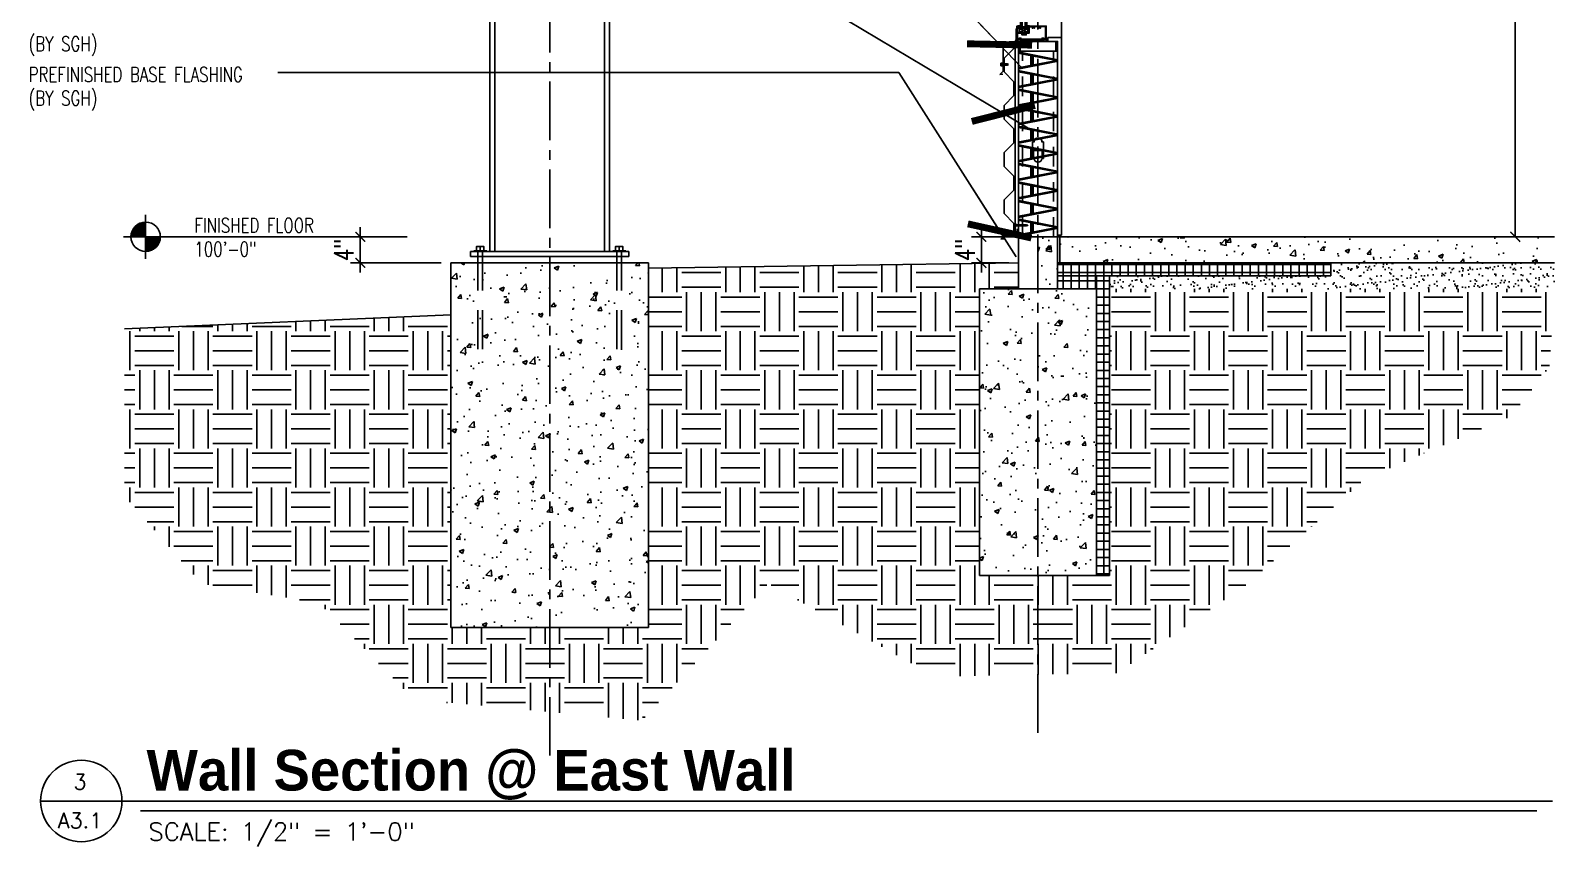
# Model space of a CAD drawing. Header units: inches. Extents: x 0 to 10293, y 0 to 4182.
# Drawn here: x 2340 to 2574.1, y 3230.9 to 3356.3 of the extents above; entities that cross this region are included whole.
import ezdxf
from ezdxf.enums import TextEntityAlignment as Align

# ---------------------------------------------------------------- set-up
doc = ezdxf.new("R2010")
doc.units = ezdxf.units.IN
doc.header["$LTSCALE"] = 48
doc.header["$MEASUREMENT"] = 0
for name, pattern in [('CENTER2', [1.125, 0.75, -0.125, 0.125, -0.125]), ('HIDDEN2', [0.1875, 0.125, -0.0625]), ('HIDDEN3', [0.1125, 0.0625, -0.05])]:
    doc.linetypes.add(name, pattern=pattern)
for name, color, linetype in [('FINE', 3, 'Continuous'), ('HEAVY', 5, 'Continuous'), ('KCADSTHERMAL', 1, 'Continuous'), ('MEDIUM', 4, 'Continuous'), ('NUT', 1, 'Continuous'), ('STL_WASHER', 1, 'Continuous'), ('XFINE', 1, 'Continuous'), ('XFINE-YELLOW', 2, 'Continuous'), ('XXFINE', 9, 'Continuous')]:
    doc.layers.add(name, color=color, linetype=linetype)
doc.styles.add('Arch-Dim', font='romans.shx', dxfattribs={"width": 0.75})
doc.styles.add('BOLD', font='bold.shx', dxfattribs={"height": 18})
doc.styles.add('insultxt', font='insultxt.shx')
doc.styles.add('NOTATION', font='romans.shx', dxfattribs={"width": 0.75})
doc.styles.add('SIMPLEX', font='SIMPLEX.SHX')
doc.dimstyles.new('Aec-Arch-I-96', dxfattribs={"dimscale": 96, "dimtxt": 0.09375, "dimasz": 0.0625, "dimexe": 0.0625, "dimexo": 0.0625, "dimgap": 0.03125, "dimtad": 1, "dimdec": 4, "dimzin": 3, "dimdsep": 46, "dimlunit": 4, "dimtxsty": 'Arch-Dim', "dimblk": 'ARCHTICK', "dimcen": 0.09375, "dimazin": 2, "dimtfac": 0.75, "dimtdec": 4, "dimtix": 1, "dimtmove": 2, "dimatfit": 2, "dimfxl": 0, "dimtolj": 1, "dimtzin": 0, "dimarcsym": 0})
doc.dimstyles.new('AVANT$7', dxfattribs={"dimscale": 96, "dimtxt": 0.09375, "dimasz": 0.078125, "dimexe": 0.0625, "dimexo": 0.046875, "dimgap": 0.03125, "dimtad": 0, "dimdec": 3, "dimrnd": 0.125, "dimzin": 15, "dimdsep": 46, "dimlunit": 4, "dimtxsty": 'NOTATION', "dimblk1": 'AVATICK', "dimblk2": 'AVATICK', "dimsah": 1, "dimcen": 0.0625, "dimdle": 0.09375, "dimclrd": 256, "dimclre": 256, "dimclrt": 11, "dimaunit": 1, "dimadec": 0, "dimazin": 0, "dimtfac": 1.5, "dimtdec": 3, "dimtix": 1, "dimtmove": 1, "dimatfit": 3, "dimldrblk": 'AVATICK', "dimfxl": 0, "dimtvp": 1.25, "dimfrac": 2, "dimtolj": 1, "dimtzin": 15, "dimarcsym": 0})
pattern_1 = [(50, (503.3046, 2342.5263), (7.172602, -0.627521), [0.75, -8.25]), (355, (503.305, 2342.526), (-1.387513, 7.521921), [0.6, -6.6]), (100.4514, (503.9024, 2342.474), (5.785094, 6.894395), [0.637402, -7.01142]), (46.1842, (503.305, 2344.526), (10.67241, -1.65519), [1.125, -12.375]), (96.6356, (504.194, 2344.388), (9.346627, 9.74118), [0.956103, -10.51713]), (351.1842, (503.305, 2344.526), (9.34662, 9.741186), [0.9, -9.9]), (21, (504.3046, 2344.0263), (5.96907, -4.026189), [0.75, -8.25]), (326, (504.305, 2344.026), (2.433153, 7.2515), [0.6, -6.6]), (71.4514, (504.802, 2343.691), (8.402226, 3.225305), [0.637402, -7.01142]), (37.5, (503.3046, 2342.5263), (0.1215986, 3.3289385), [0, -6.52, 0, -6.7, 0, -6.625]), (7.5, (503.3046, 2342.5263), (2.6306954, 3.944117), [0, -3.82, 0, -6.37, 0, -2.525]), (327.5, (501.0746, 2342.5263), (5.3382244, -0.2255487), [0, -2.5, 0, -7.8, 0, -10.35]), (317.5, (500.0746, 2342.5263), (5.831862, 1.00105), [0, -3.25, 0, -5.18, 0, -7.35])]

# ---------------------------------------------------------------- blocks, each defined once
blk = doc.blocks.new('34Washer-Side')
at = {"layer": 'STL_WASHER', "linetype": 'Continuous'}
for p, q in [((-1, 0.1), (1, 0.1)), ((-1, 0), (-1, 0.1)), ((-1, 0.1), (-1, 0.1)), ((1, 0), (-1, 0)), ((1, 0.1), (1, 0))]:
    blk.add_line(p, q, dxfattribs=at)
blk = doc.blocks.new('34Hexnut-Side')
at = {"layer": 'NUT', "linetype": 'Continuous'}
for p, q in [((-0.56, 0.67), (0.56, 0.67)), ((-0.56, 0), (-0.56, 0.67)), ((-0.56, 0.67), (-0.56, 0.67)), ((0.56, 0), (-0.56, 0)), ((0, 0.61), (0, 0.05)), ((0.56, 0.67), (0.56, 0))]:
    blk.add_line(p, q, dxfattribs=at)
for points in [[(-0.56, 0.61), (-0.38, 0.68), (-0.19, 0.68), (0, 0.61)], [(-0.56, 0.05), (-0.38, -0.02), (-0.19, -0.02), (0, 0.05)], [(0, 0.61), (0.19, 0.68), (0.38, 0.68), (0.56, 0.61)], [(0, 0.05), (0.19, -0.02), (0.38, -0.02), (0.56, 0.05)]]:
    blk.add_open_spline(points, degree=3, dxfattribs=at)
blk = doc.blocks.new('_ArchTick')
at = {"color": 0, "linetype": 'ByBlock', "const_width": 0.15}
blk.add_lwpolyline([(-0.5, -0.5), (0.5, 0.5)], dxfattribs=at)
blk = doc.blocks.new('*D113')
at = {"color": 0, "lineweight": -2}
for p, q in [((2489.43, 3324.58), (2484.61, 3324.58)), ((2486.11, 3324.58), (2486.11, 3326.08)), ((2486.11, 3324.58), (2486.11, 3320.58)), ((2490.3, 3320.58), (2484.61, 3320.58)), ((2486.11, 3320.58), (2486.11, 3319.08))]:
    blk.add_line(p, q, dxfattribs=at)
at = {"layer": 'Defpoints', "color": 0}
for p in [(2490.93, 3324.58), (2486.11, 3320.58), (2491.8, 3320.58)]:
    blk.add_point(p, dxfattribs=at)
at = {"color": 0, "lineweight": -2, "xscale": 1.5, "yscale": 1.5, "zscale": 1.5}
for p, rotation in [((2486.11, 3324.58), 270), ((2486.11, 3320.58), 90)]:
    blk.add_blockref('_ArchTick', p, dxfattribs=dict(at, rotation=rotation))
at = {"color": 0, "insert": (2483.58, 3322.58), "char_height": 3, "attachment_point": 5, "rotation": 90, "style": 'Arch-Dim'}
blk.add_mtext('\\A1;4"', dxfattribs=at)
blk = doc.blocks.new('Sill-Flashing-01')
at = {"layer": 'HEAVY'}
for p, q in [((-1.85, -0.13), (0, 0)), ((0, 0), (3.72, 0)), ((3.72, 0), (4.07, 0.35)), ((-1.85, -4.55), (-1.85, -0.13)), ((-2.38, -5.08), (-1.85, -4.55)), ((-1.88, -5.03), (-2.38, -5.08))]:
    blk.add_line(p, q, dxfattribs=at)
at = {"layer": 'XFINE', "linetype": 'HIDDEN2'}
for p, q in [((-2.2, -3.39), (-2.2, -3.69)), ((-2.17, -3.34), (-2.01, -3.34)), ((-2.17, -3.44), (-2.01, -3.44)), ((-2.17, -3.64), (-2.01, -3.64)), ((-2.17, -3.75), (-2.01, -3.75)), ((-2.01, -3.75), (-2.01, -3.34)), ((-1.94, -3.25), (-1.96, -3.25)), ((-1.96, -3.25), (-1.96, -3.84)), ((-1.94, -3.84), (-1.96, -3.84)), ((-1.94, -3.25), (-1.94, -3.84)), ((-1.93, -3.26), (-1.94, -3.26)), ((-1.93, -3.82), (-1.94, -3.82)), ((-1.93, -3.26), (-1.93, -3.82)), ((-1.93, -3.45), (-1.21, -3.45)), ((-1.93, -3.63), (-1.21, -3.63)), ((-1.02, -3.53), (-1.21, -3.45)), ((-1.02, -3.56), (-1.21, -3.63))]:
    blk.add_line(p, q, dxfattribs=at)
for centre, radius, start, end in [((-2.14, -3.39), 0.0604, 122.1802, 237.8198), ((-2, -3.54), 0.199, 149.1274, 210.8726), ((-2.14, -3.69), 0.0604, 122.1802, 237.8198), ((-1.08, -3.54), 0.931, 161.5122, 198.4878), ((-1.03, -3.54), 0.016, 292.5, 67.5)]:
    blk.add_arc(centre, radius, start, end, dxfattribs=at)
blk = doc.blocks.new('studknockout')
at = {"layer": 'FINE'}
blk.add_lwpolyline([(0.66, 0.7), (0.66, 1.82), (-0.68, 1.82), (-0.68, 0.7)], dxfattribs=at)
at = {"layer": 'XFINE'}
for p, q in [((-0.6, 3.12), (-0.84, 3.12)), ((-0.84, 3.12), (-0.84, 0.59)), ((0.83, 3.12), (0.6, 3.12)), ((0.83, 3.12), (0.83, 0.59)), ((-0.6, 0.59), (-0.84, 0.59)), ((0.83, 0.59), (0.6, 0.59))]:
    blk.add_line(p, q, dxfattribs=at)
for centre, start, end in [((0, 3.14), 357.9461, 182.0539), ((0, 0.6), 180.835, 359.165)]:
    blk.add_arc(centre, 0.598, start, end, dxfattribs=at)
blk = doc.blocks.new('6Runner')
at = {"layer": 'HEAVY', "flags": 128}
blk.add_lwpolyline([(0, 1.5), (0, 0), (6, 0), (6, 1.5)], dxfattribs=at)
blk = doc.blocks.new('Curb-Flashing')
at = {"layer": 'HEAVY'}
for p, q in [((0, 3.19), (0, 0)), ((-2.19, 0.19), (-2.72, -0.34)), ((-2.11, 0), (-2.35, -0.24)), ((-0.19, 0.19), (-2.19, 0.19)), ((0, 0), (-2.11, 0)), ((-0.19, 1.23), (-0.19, 0.19)), ((-2.72, -0.34), (-2.22, -0.3))]:
    blk.add_line(p, q, dxfattribs=at)
at = {"layer": 'XFINE'}
for p, q in [((-0.73, 1.93), (-0.73, 1.62)), ((-0.7, 1.98), (-0.54, 1.98)), ((-0.7, 1.87), (-0.54, 1.87)), ((-0.7, 1.67), (-0.54, 1.67)), ((-0.7, 1.57), (-0.54, 1.57))]:
    blk.add_line(p, q, dxfattribs=at)
at = {"layer": 'XFINE', "linetype": 'Continuous'}
for p, q in [((-0.54, 1.57), (-0.54, 1.98)), ((-0.47, 2.07), (-0.49, 2.07)), ((-0.49, 2.07), (-0.49, 1.48)), ((-0.47, 1.48), (-0.49, 1.48)), ((-0.47, 2.07), (-0.47, 1.48)), ((-0.45, 2.05), (-0.47, 2.05)), ((-0.45, 1.5), (-0.47, 1.5)), ((-0.45, 2.05), (-0.45, 1.5))]:
    blk.add_line(p, q, dxfattribs=at)
at = {"layer": 'XFINE', "linetype": 'HIDDEN2'}
for p, q in [((-0.45, 1.86), (1.26, 1.86)), ((-0.45, 1.68), (1.26, 1.68)), ((1.45, 1.79), (1.26, 1.86)), ((1.45, 1.76), (1.26, 1.68))]:
    blk.add_line(p, q, dxfattribs=at)
at = {"layer": 'XFINE'}
for centre, radius, start, end in [((-0.67, 1.93), 0.0604, 122.1802, 237.8198), ((-0.53, 1.77), 0.199, 149.1274, 210.8726), ((-0.67, 1.62), 0.0604, 122.1802, 237.8198), ((0.39, 1.77), 0.931, 161.5122, 198.4878)]:
    blk.add_arc(centre, radius, start, end, dxfattribs=at)
at = {"layer": 'XFINE', "linetype": 'HIDDEN2'}
blk.add_arc((1.44, 1.77), 0.016, 292.5, 67.5, dxfattribs=at)
blk = doc.blocks.new('4-12-FG-BG-Sill')
blk.add_line((0.8, 1.99), (1.8, 1.99))
at = {"layer": 'KCADSTHERMAL'}
for p, q in [((1.24, 1.29), (1.24, 1.35)), ((1.49, 1), (1.24, 1)), ((1.49, 1.29), (1.49, 1.35))]:
    blk.add_line(p, q, dxfattribs=at)
at = {"layer": 'MEDIUM'}
blk.add_lwpolyline([(1.63, 1.05), (1.63, 1.29), (1.53, 1.29, 0.414214), (1.52, 1.28), (1.52, 1.28, -1), (1.49, 1.28), (1.49, 1.29), (1.24, 1.29), (1.24, 1.28, -1), (1.21, 1.28), (1.21, 1.28, 0.414214), (1.19, 1.29), (1.1, 1.29), (1.1, 1.05), (1.19, 1.05, 0.414214), (1.21, 1.06), (1.21, 1.06, -1), (1.24, 1.06), (1.24, 1), (1.03, 1), (1.03, 1.29), (0.35, 1.29), (0.35, 0.43), (0.64, 0.43), (0.64, 0.52), (0.89, 0.52), (0.89, 0.44), (0.72, 0.44), (0.72, 0.36), (0.26, 0.36), (0.26, 2.36), (0.35, 2.36), (0.36, 2.33), (0.41, 2.34), (0.44, 2.26), (0.41, 2.26), (0.41, 2.18), (0.49, 2.1), (0.55, 2.1), (0.57, 2.22), (0.57, 2.26), (0.54, 2.26), (0.54, 2.29), (0.61, 2.29), (0.61, 2.07, -0.414214), (0.57, 2.03), (0.57, 2.05), (0.51, 2.05), (0.51, 2.03), (0.45, 2.03), (0.35, 2.13), (0.35, 1.36), (1.23, 1.36), (1.24, 1.35), (1.25, 1.36), (1.48, 1.36), (1.49, 1.35), (1.5, 1.36), (2.09, 1.36), (2.09, 2.05), (2.03, 2.05), (2.03, 2.03, -0.414214), (1.99, 2.07), (1.99, 2.29), (2.06, 2.29), (2.06, 2.26), (2.03, 2.26), (2.03, 2.22), (2.05, 2.1), (2.11, 2.1), (2.19, 2.18), (2.19, 2.26), (2.16, 2.26), (2.19, 2.34), (2.24, 2.33), (2.25, 2.36), (4.76, 2.36), (4.76, 0.36), (4.31, 0.36), (4.31, 0.44), (4.14, 0.44), (4.14, 0.52), (4.39, 0.52), (4.39, 0.43), (4.67, 0.43), (4.67, 2.29), (3.91, 2.29), (3.91, 2.05), (3.81, 2.05), (3.78, 2.09, 3.725021), (3.69, 2.09), (3.67, 2.05), (3.57, 2.05), (3.57, 2.29), (2.97, 2.29), (2.97, 2.05), (2.87, 2.05), (2.85, 2.09, 3.725021), (2.75, 2.09), (2.73, 2.05), (2.63, 2.05), (2.63, 2.29), (2.26, 2.29), (2.26, 2.15), (2.16, 2.05), (2.16, 1.29), (1.7, 1.29), (1.7, 1), (1.49, 1), (1.49, 1.06, -1), (1.52, 1.06), (1.52, 1.06, 0.414214), (1.53, 1.05)], format="xyb", close=True, dxfattribs=at)
at = {"layer": 'XFINE'}
for p, q in [((0.66, 2.42), (0.8, 2.51)), ((1.94, 2.42), (1.8, 2.51)), ((1.93, 1.99), (0.68, 1.99)), ((1.93, 1.36), (0.68, 1.99)), ((1.93, 1.99), (0.68, 1.36)), ((0.68, 1.99), (0.68, 1.36)), ((0.68, 1.36), (1.93, 1.36)), ((1.05, 2.24), (1.55, 2.24)), ((1.93, 1.36), (1.93, 1.99))]:
    blk.add_line(p, q, dxfattribs=at)
blk.add_lwpolyline([(0.79, 0.24), (0.85, 0.24), (0.93, 0.31), (2.12, 0.31), (2.2, 0.24), (2.26, 0.24), (2.34, 0.31), (2.69, 0.31), (2.76, 0.24), (2.82, 0.24), (2.9, 0.31), (4.09, 0.31), (4.17, 0.24), (4.23, 0.24), (4.3, 0.31), (4.89, 0.31, 0.414214), (4.84, 0.36), (2.53, 0.36), (2.51, 0.35), (2.5, 0.36), (0.25, 0.36, -0.414214), (0.19, 0.42), (0.19, 1.04), (0.26, 1.11), (0.26, 1.17), (0.19, 1.25), (0.19, 1.86), (0.23, 1.86, 1), (0.23, 1.92), (0.14, 1.92), (0.14, 0.31), (0.16, 0.31), (0.23, 0.24), (0.29, 0.24), (0.37, 0.31), (0.72, 0.31)], format="xyb", close=True, dxfattribs=at)
for centre, radius, start, end in [((0.51, 1.83), 0.574, 83.0053, 111.933), ((0.59, 2.52), 0.125, 263.0053, 302.5708), ((2, 2.52), 0.125, 237.4292, 276.9947), ((2.09, 1.83), 0.574, 68.067, 96.9947), ((1.3, 2.23), 0.689, 184.2822, 200.3801), ((0.7, 2.01), 0.0549, 200.817, 339.183), ((0.05, 2.25), 0.756, 339.9742, 354.6686), ((2.55, 2.25), 0.756, 185.3314, 200.0258), ((1.89, 2.01), 0.0549, 200.817, 339.183), ((1.3, 2.23), 0.689, 339.6199, 355.7178)]:
    blk.add_arc(centre, radius, start, end, dxfattribs=at)
at = {"layer": 'XFINE-YELLOW'}
for p, q in [((0.8, 1.99), (0.8, 3.11)), ((1.05, 1.99), (1.05, 3.11)), ((1.55, 1.99), (1.55, 3.11)), ((1.8, 1.99), (1.8, 3.11))]:
    blk.add_line(p, q, dxfattribs=at)
at = {"layer": 'XXFINE'}
for p, q in [((4.09, 0.24), (0.93, 0.24)), ((0.93, 0.24), (0.93, 0)), ((4.09, 0.24), (0.93, 0)), ((0.93, 0.24), (4.09, 0)), ((4.09, 0.24), (4.09, 0)), ((4.76, 0.36), (4.76, 0.31)), ((4.09, 0), (0.93, 0))]:
    blk.add_line(p, q, dxfattribs=at)
for centre in [(0.45, 0.16), (4.44, 0.16)]:
    blk.add_circle(centre, 0.155, dxfattribs=at)
for centre, start, end in [((-0.19, 0.27), 305.6626, 7.013), ((5.09, 0.27), 172.987, 234.3374)]:
    blk.add_arc(centre, 0.334, start, end, dxfattribs=at)
blk = doc.blocks.new('*D114')
at = {"color": 0, "lineweight": -2}
for p, q in [((2540.87, 3484.58), (2569.6, 3484.58)), ((2568.1, 3324.58), (2568.1, 3484.58)), ((2540.87, 3324.58), (2569.6, 3324.58))]:
    blk.add_line(p, q, dxfattribs=at)
at = {"layer": 'Defpoints', "color": 0}
for p in [(2539.37, 3484.58), (2568.1, 3484.58), (2539.37, 3324.58)]:
    blk.add_point(p, dxfattribs=at)
at = {"color": 0, "lineweight": -2, "xscale": 1.5, "yscale": 1.5, "zscale": 1.5}
for p, rotation in [((2568.1, 3484.58), 90), ((2568.1, 3324.58), 270)]:
    blk.add_blockref('_ArchTick', p, dxfattribs=dict(at, rotation=rotation))
at = {"color": 0, "insert": (2565.56, 3404.58), "char_height": 3, "attachment_point": 5, "rotation": 90, "style": 'Arch-Dim'}
blk.add_mtext('\\A1;13\'-4"', dxfattribs=at)
blk = doc.blocks.new('STDTITLE')
at = {"color": 5}
blk.add_line((10.421, 0), (0, 0), dxfattribs=at)
at = {"color": 4}
blk.add_line((10.225, -0.12), (1.227, -0.12), dxfattribs=at)
at = {"color": 5}
blk.add_circle((0.5, 0), 0.5, dxfattribs=at)
at = {"color": 4, "flags": 12}
for tag, p, height, style in [('TITLE2', (1.302, 0.78), 0.5, 'BOLD'), ('TITLE1', (1.302, 0.128), 0.5, 'BOLD'), ('SCALE', (1.326, -0.486), 0.219, 'SIMPLEX')]:
    blk.add_attdef(tag, p, '', height=height, dxfattribs=dict(at, style=style))
at = {"color": 4, "style": 'SIMPLEX', "flags": 12}
for tag, p in [('INFORMATION3', (10.222, 0.791)), ('INFORMATION2', (10.222, 0.462)), ('INFORMATION1', (10.222, 0.133))]:
    blk.add_attdef(tag, text='', height=0.188, dxfattribs=at).set_placement(p, align=Align.RIGHT)
blk.add_attdef('DETNO', text='', height=0.188, dxfattribs=at).set_placement((0.484, 0.142), align=Align.CENTER)
blk.add_attdef('SHTNO', text='', height=0.188, dxfattribs=at).set_placement((0.484, -0.145), align=Align.TOP_CENTER)
blk = doc.blocks.new('AVATICK')
blk.add_line((-1, 0), (0.631, 0))
at = {"const_width": 0.141}
blk.add_lwpolyline([(0.471, 0.471), (-0.471, -0.471)], dxfattribs=at)
blk = doc.blocks.new('*D107')
at = {"color": 0, "lineweight": -2}
for p, q in [((2396.43, 3324.58), (2389.21, 3324.58)), ((2390.71, 3324.58), (2390.71, 3326.08)), ((2390.71, 3324.58), (2390.71, 3320.58)), ((2403.13, 3320.58), (2389.21, 3320.58)), ((2390.71, 3320.58), (2390.71, 3319.08))]:
    blk.add_line(p, q, dxfattribs=at)
at = {"layer": 'Defpoints', "color": 0}
for p in [(2397.93, 3324.58), (2390.71, 3320.58), (2404.63, 3320.58)]:
    blk.add_point(p, dxfattribs=at)
at = {"color": 0, "lineweight": -2, "xscale": 1.5, "yscale": 1.5, "zscale": 1.5}
for p, rotation in [((2390.71, 3324.58), 270), ((2390.71, 3320.58), 90)]:
    blk.add_blockref('_ArchTick', p, dxfattribs=dict(at, rotation=rotation))
at = {"color": 0, "insert": (2388.17, 3322.58), "char_height": 3, "attachment_point": 5, "rotation": 90, "style": 'Arch-Dim'}
blk.add_mtext('\\A1;4"', dxfattribs=at)

msp = doc.modelspace()

# ---------------------------------------------------------------- hatches: boundary and pattern name
h = msp.add_hatch()
h.set_pattern_fill('AR-CONC', color=256, style=0)
h.set_pattern_definition(pattern_1)
h.paths.add_polyline_path([(2497.80125, 3324.57866), (2494.80125, 3324.57866), (2494.80125, 3316.57866), (2497.80125, 3316.57866)])
h = msp.add_hatch()
h.set_pattern_fill('AR-CONC', color=256, style=0)
h.set_pattern_definition([(50, (-978.849, 2342.5263), (7.172602, -0.627521), [0.75, -8.25]), (355, (-978.849, 2342.526), (-1.387513, 7.521921), [0.6, -6.6]), (100.4514, (-978.2514, 2342.474), (5.785094, 6.894395), [0.637402, -7.011421]), (46.1842, (-978.849, 2344.526), (10.67241, -1.65519), [1.125, -12.375]), (96.6356, (-977.96, 2344.388), (9.346627, 9.74118), [0.956103, -10.51713]), (351.1842, (-978.849, 2344.526), (9.34662, 9.741186), [0.9, -9.9]), (21, (-977.849, 2344.0263), (5.9690705, -4.026189), [0.75, -8.25]), (326, (-977.849, 2344.026), (2.433153, 7.2515), [0.6, -6.6]), (71.4514, (-977.352, 2343.691), (8.402226, 3.225305), [0.637402, -7.011421]), (37.5, (-978.8491, 2342.5263), (0.1215986, 3.3289385), [0, -6.52, 0, -6.7, 0, -6.625]), (7.5, (-978.849, 2342.5263), (2.6306954, 3.944117), [0, -3.82, 0, -6.37, 0, -2.525]), (327.5, (-981.0791, 2342.5263), (5.3382244, -0.2255487), [0, -2.5, 0, -7.8, 0, -10.35]), (317.5, (-982.079, 2342.5263), (5.8318617, 1.00105), [0, -3.25, 0, -5.18, 0, -7.35])])
h.paths.add_polyline_path([(2498.17625, 3324.57866), (2498.17625, 3320.57866), (2547.80125, 3320.57866), (2547.80125, 3324.57866)])
h.paths.add_polyline_path([(2574.145, 3320.57866), (2574.145, 3324.57866), (2547.80125, 3324.57866), (2547.80125, 3320.57866)])
h = msp.add_hatch()
h.set_pattern_fill('EARTH', color=256, scale=24, style=0)
h.set_pattern_definition([(0, (-1309.926, 802.8216), (6, 6), [6, -6]), (0, (-1309.926, 805.0716), (6, 6), [6, -6]), (0, (-1309.926, 807.3216), (6, 6), [6, -6]), (90, (-1309.176, 808.0716), (-6, 6), [6, -6]), (90, (-1306.926, 808.0716), (-6, 6), [6, -6]), (90, (-1304.676, 808.0716), (-6, 6), [6, -6])])
h.paths.add_polyline_path([(2567.48582, 3297.02366), (2573.3394, 3304.54301), (2574.145, 3316.57866), (2505.80125, 3316.57162), (2505.80125, 3272.57866), (2503.80125, 3272.57866), (2494.80125, 3272.57866), (2494.80125, 3257.34776), (2507.04783, 3257.58306), (2527.07785, 3271.32976), (2545.14502, 3287.49494)])
h.paths.add_polyline_path([(2434.97625, 3319.74994), (2434.97625, 3264.57866), (2419.80125, 3264.57866), (2419.80125, 3251.61546), (2433.97019, 3250.30872), (2453.38565, 3271.32347), (2479.00328, 3257.04422), (2494.80125, 3257.34776), (2494.80125, 3272.57866), (2485.80125, 3272.57866), (2485.80125, 3316.57866), (2491.80125, 3316.57866), (2491.80125, 3320.57866)])
h.paths.add_polyline_path([(2404.62625, 3312.57866), (2354.4637, 3310.45272), (2354.4637, 3284.79446), (2366.28572, 3271.32347), (2384.43396, 3268.31743), (2398.91448, 3253.54176), (2419.80125, 3251.61546), (2419.80125, 3264.57866), (2404.62625, 3264.57866)])
h = msp.add_hatch()
h.set_pattern_fill('AR-CONC', color=256, style=0)
h.set_pattern_definition([(50, (-978.849, 1502.0893), (7.172602, -0.627521), [0.75, -8.25]), (355, (-978.849, 1502.089), (-1.387513, 7.521921), [0.6, -6.6]), (100.4514, (-978.2514, 1502.037), (5.785094, 6.894395), [0.637402, -7.011421]), (46.1842, (-978.849, 1504.089), (10.67241, -1.65519), [1.125, -12.375]), (96.6356, (-977.96, 1503.951), (9.346627, 9.74118), [0.956103, -10.51713]), (351.1842, (-978.849, 1504.089), (9.34662, 9.741186), [0.9, -9.9]), (21, (-977.849, 1503.5893), (5.9690705, -4.026189), [0.75, -8.25]), (326, (-977.849, 1503.589), (2.433153, 7.2515), [0.6, -6.6]), (71.4514, (-977.352, 1503.254), (8.402226, 3.225305), [0.637402, -7.011421]), (37.5, (-978.8491, 1502.0893), (0.1215986, 3.3289385), [0, -6.52, 0, -6.7, 0, -6.625]), (7.5, (-978.849, 1502.0893), (2.6306954, 3.944117), [0, -3.82, 0, -6.37, 0, -2.525]), (327.5, (-981.0791, 1502.0893), (5.3382244, -0.2255487), [0, -2.5, 0, -7.8, 0, -10.35]), (317.5, (-982.079, 1502.0893), (5.8318617, 1.00105), [0, -3.25, 0, -5.18, 0, -7.35])])
h.paths.add_polyline_path([(2404.62625, 3264.57866), (2419.80125, 3264.57866), (2419.80125, 3320.57866), (2404.62625, 3320.57866)])
h.paths.add_polyline_path([(2419.80125, 3264.57866), (2434.97625, 3264.57866), (2434.97625, 3320.57866), (2419.80125, 3320.57866)])
h = msp.add_hatch()
h.set_pattern_fill('ANSI37', color=256, scale=10, angle=45, style=0)
h.set_pattern_definition([(90, (-978.8491, 802.8216), (-1.25, 2e-16), []), (180, (-978.8491, 802.8216), (-2e-16, -1.25), [])])
h.paths.add_polyline_path([(2539.80125, 3318.57866), (2539.80125, 3320.57866), (2498.17625, 3320.57866), (2497.80125, 3320.57866), (2497.80125, 3318.57866)])
h.paths.add_polyline_path([(2497.80125, 3318.57866), (2497.80125, 3316.57866), (2503.80125, 3316.57866), (2503.80125, 3318.57866)])
h.paths.add_polyline_path([(2505.80125, 3318.57866), (2503.80125, 3318.57866), (2503.80125, 3316.57866), (2503.80125, 3272.57866), (2505.80125, 3272.57866)])
h = msp.add_hatch()
h.set_pattern_fill('AR-SAND', color=256, style=0)
h.set_pattern_definition([(37.5, (-978.8491, 802.8216), (-0.06299336, 1.92682377), [0, -1.52, 0, -1.7, 0, -1.625]), (7.5, (-978.8491, 802.8216), (1.7697767, 2.822146), [0, -0.82, 0, -1.37, 0, -0.525]), (327.5, (-980.0791, 802.8216), (3.11414186, 0.00565905), [0, -0.5, 0, -1.8, 0, -2.35]), (317.5, (-980.0791, 802.8216), (3.0061266, 0.8776756), [0, -0.25, 0, -1.18, 0, -1.35])])
h.paths.add_polyline_path([(2574.145, 3316.57866), (2574.145, 3320.57866), (2539.80125, 3320.57866), (2539.80125, 3318.57866), (2505.80125, 3318.57866), (2505.80125, 3316.57162)])
h = msp.add_hatch()
h.set_pattern_fill('AR-CONC', color=256, style=0)
h.set_pattern_definition(pattern_1)
h.paths.add_polyline_path([(2503.80125, 3316.57866), (2494.80125, 3316.57866), (2494.80125, 3272.57866), (2503.80125, 3272.57866)])
h.paths.add_polyline_path([(2494.80125, 3316.57866), (2491.80125, 3316.57866), (2485.80125, 3316.57866), (2485.80125, 3272.57866), (2494.80125, 3272.57866)])

# ---------------------------------------------------------------- linework, layer by layer
at = {"linetype": 'CENTER2', "ltscale": 0.25}
for p, q in [((2419.80125, 3244.90563), (2419.80125, 3772.69385)), ((2494.80125, 3248.42272), (2494.80125, 3772.69385))]:
    msp.add_line(p, q, dxfattribs=at)
for p, q in [((2410.62625, 3322.32866), (2410.62625, 3639.07866)), ((2411.37625, 3322.32866), (2411.37625, 3639.07866)), ((2428.22625, 3322.32866), (2428.22625, 3639.07866)), ((2428.97625, 3322.32866), (2428.97625, 3639.07866)), ((2498.42625, 3449.70367), (2498.42625, 3355.20366)), ((2498.42625, 3443.95367), (2498.42625, 3355.20366)), ((2498.42625, 3443.95367), (2498.42625, 3355.20366)), ((2496.31286, 3354.57866), (2496.31286, 3355.20366)), ((2496.31286, 3355.20366), (2498.42625, 3355.20366)), ((2498.42625, 3324.82866), (2498.42625, 3355.20366)), ((2491.30125, 3324.76616), (2491.30125, 3354.57866)), ((2491.80125, 3326.07866), (2491.80125, 3351.57866)), ((2497.80125, 3326.07866), (2497.80125, 3351.57866)), ((2356.83522, 3326.64281), (2357.73516, 3326.64281)), ((2357.09193, 3326.73664), (2357.73516, 3326.73664)), ((2357.73516, 3327.95636), (2357.73516, 3321.20096)), ((2354.35746, 3324.57866), (2361.11286, 3324.57866)), ((2355.48532, 3324.67249), (2357.73516, 3324.67249)), ((2355.49119, 3324.76631), (2357.73516, 3324.76631)), ((2355.50102, 3324.86014), (2357.73516, 3324.86014)), ((2355.51486, 3324.95396), (2357.73516, 3324.95396)), ((2355.53277, 3325.04779), (2357.73516, 3325.04779)), ((2355.55487, 3325.14161), (2357.73516, 3325.14161)), ((2355.58127, 3325.23544), (2357.73516, 3325.23544)), ((2355.61214, 3325.32926), (2357.73516, 3325.32926)), ((2355.64769, 3325.42309), (2357.73516, 3325.42309)), ((2355.68814, 3325.51691), (2357.73516, 3325.51691)), ((2355.73381, 3325.61074), (2357.73516, 3325.61074)), ((2355.78505, 3325.70456), (2357.73516, 3325.70456)), ((2355.84231, 3325.79839), (2357.73516, 3325.79839)), ((2355.90618, 3325.89221), (2357.73516, 3325.89221)), ((2355.97735, 3325.98604), (2357.73516, 3325.98604)), ((2356.05677, 3326.07986), (2357.73516, 3326.07986)), ((2356.14567, 3326.17369), (2357.73516, 3326.17369)), ((2356.24574, 3326.26751), (2357.73516, 3326.26751)), ((2356.35942, 3326.36134), (2357.73516, 3326.36134)), ((2356.49043, 3326.45516), (2357.73516, 3326.45516)), ((2356.64501, 3326.54899), (2357.73516, 3326.54899)), ((2357.73516, 3324.57866), (2359.98696, 3324.57866)), ((2357.73516, 3324.57866), (2359.98696, 3324.57866)), ((2359.98501, 3324.48484), (2357.73516, 3324.48484)), ((2359.97913, 3324.39101), (2357.73516, 3324.39101)), ((2359.9693, 3324.29719), (2357.73516, 3324.29719)), ((2361.11286, 3324.57866), (2397.92779, 3324.57866)), ((2491.80125, 3324.57866), (2491.30125, 3324.57866)), ((2497.80125, 3324.82866), (2498.42625, 3324.82866)), ((2498.17625, 3324.57866), (2497.80125, 3324.57866)), ((2498.17625, 3324.57866), (2574.145, 3324.57866)), ((2498.17625, 3324.57866), (2498.17625, 3320.57866)), ((2359.95547, 3324.20336), (2357.73516, 3324.20336)), ((2359.93755, 3324.10954), (2357.73516, 3324.10954)), ((2359.91546, 3324.01571), (2357.73516, 3324.01571)), ((2359.88905, 3323.92189), (2357.73516, 3323.92189)), ((2359.85818, 3323.82806), (2357.73516, 3323.82806)), ((2359.82264, 3323.73424), (2357.73516, 3323.73424)), ((2359.78218, 3323.64041), (2357.73516, 3323.64041)), ((2359.73652, 3323.54659), (2357.73516, 3323.54659)), ((2359.68528, 3323.45276), (2357.73516, 3323.45276)), ((2359.62801, 3323.35894), (2357.73516, 3323.35894)), ((2359.56415, 3323.26511), (2357.73516, 3323.26511)), ((2359.49297, 3323.17129), (2357.73516, 3323.17129)), ((2359.41355, 3323.07746), (2357.73516, 3323.07746)), ((2359.32466, 3322.98364), (2357.73516, 3322.98364)), ((2359.22459, 3322.88981), (2357.73516, 3322.88981)), ((2359.11091, 3322.79599), (2357.73516, 3322.79599)), ((2358.97989, 3322.70216), (2357.73516, 3322.70216)), ((2358.82531, 3322.60834), (2357.73516, 3322.60834)), ((2358.6351, 3322.51451), (2357.73516, 3322.51451)), ((2358.37839, 3322.42069), (2357.73516, 3322.42069)), ((2407.62625, 3321.57866), (2407.62625, 3322.32866)), ((2431.97625, 3322.32866), (2407.62625, 3322.32866)), ((2431.97625, 3321.57866), (2431.97625, 3322.32866)), ((2404.62625, 3320.57866), (2404.62625, 3264.57866)), ((2434.97625, 3320.57866), (2404.62625, 3320.57866)), ((2407.62625, 3321.57866), (2431.97625, 3321.57866)), ((2434.97625, 3320.57866), (2434.97625, 3264.57866)), ((2498.17625, 3320.57866), (2497.80125, 3320.57866)), ((2498.17625, 3320.57866), (2574.145, 3320.57866)), ((2539.80125, 3318.57866), (2539.80125, 3320.57866)), ((2539.80125, 3318.57866), (2497.80125, 3318.57866)), ((2503.80125, 3316.57866), (2503.80125, 3318.57866)), ((2505.80125, 3272.57866), (2505.80125, 3318.57866)), ((2485.80125, 3316.57866), (2485.80125, 3272.57866)), ((2485.80125, 3316.57866), (2503.80125, 3316.57866)), ((2503.80125, 3316.57866), (2503.80125, 3272.57866)), ((2404.62625, 3312.57866), (2354.4637, 3310.45272)), ((2503.80125, 3272.57866), (2485.80125, 3272.57866)), ((2503.80125, 3272.57866), (2505.80125, 3272.57866)), ((2404.62625, 3264.57866), (2434.97625, 3264.57866))]:
    msp.add_line(p, q)
at = {"linetype": 'HIDDEN3'}
for p, q in [((2492.42625, 3324.57866), (2492.42625, 3353.07866)), ((2497.17625, 3324.57866), (2497.17625, 3353.07866))]:
    msp.add_line(p, q, dxfattribs=at)
at = {"linetype": 'HIDDEN2'}
for p, q in [((2408.75125, 3322.32866), (2408.75125, 3306.57866)), ((2409.50125, 3322.32866), (2409.50125, 3306.57866)), ((2430.10125, 3322.32866), (2430.10125, 3306.57866)), ((2430.85125, 3322.32866), (2430.85125, 3306.57866))]:
    msp.add_line(p, q, dxfattribs=at)
at = {"flags": 128}
for points in [[(2491.11375, 3324.76616), (2490.93698, 3324.94294), (2491.11375, 3325.11972), (2491.11375, 3326.64116), (2489.61375, 3328.14116), (2489.61375, 3329.20366), (2489.61375, 3330.26616), (2491.11375, 3331.76616), (2491.11375, 3333.89116), (2489.61375, 3335.39116), (2489.61375, 3336.45366), (2489.61375, 3337.51616), (2491.11375, 3339.01616), (2491.11375, 3341.14116), (2489.61375, 3342.64116), (2489.61375, 3343.70366), (2489.61375, 3344.76616), (2491.11375, 3346.26616), (2491.11375, 3348.39116), (2489.61375, 3349.89116), (2489.61375, 3350.95366), (2489.61375, 3352.01616), (2491.11375, 3353.51616), (2491.11375, 3354.57866)], [(2491.80125, 3320.57866), (2434.97625, 3319.74994)]]:
    msp.add_lwpolyline(points, dxfattribs=at)
msp.add_lwpolyline([(2491.80125, 3324.57866), (2497.80125, 3324.57866), (2497.80125, 3316.57866), (2491.80125, 3316.57866)], close=True)
msp.add_circle((2357.73516, 3324.57866), 2.2518)
at = {"layer": 'Defpoints'}
for p, q in [((2471.8677, 3237.93404), (2573.85909, 3237.93404)), ((2469.41392, 3236.43605), (2571.40531, 3236.43605))]:
    msp.add_line(p, q, dxfattribs=at)

# ---------------------------------------------------------------- block references
for name, p in [('4-12-FG-BG-Sill', (2491.30126, 3354.57867)), ('Sill-Flashing-01', (2491.30125, 3354.57866)), ('studknockout', (2494.80125, 3336.01834)), ('Curb-Flashing', (2491.80125, 3324.57866)), ('6Runner', (2491.80125, 3324.57866)), ('34Washer-Side', (2430.47625, 3322.32866)), ('34Hexnut-Side', (2430.47625, 3322.42866))]:
    msp.add_blockref(name, p)
at = {"rotation": 180}
for p in [(2497.80125, 3354.57866), (2497.80125, 3353.07866)]:
    msp.add_blockref('6Runner', p, dxfattribs=at)
at = {"xscale": -0.9200000000000728, "yscale": 0.9200000000000728, "zscale": 0.92}
msp.add_blockref('6Runner', (2497.56125, 3353.07866), dxfattribs=at)
at = {"xscale": -1}
for name, p in [('34Washer-Side', (2409.12625, 3322.32866)), ('34Hexnut-Side', (2409.12625, 3322.42866))]:
    msp.add_blockref(name, p, dxfattribs=at)
at = {"layer": 'Defpoints'}
ref = msp.add_blockref('STDTITLE', (2341.59952, 3237.93404), dxfattribs=dict(at, xscale=12.5, yscale=12.5, zscale=12.5))
ref.add_attrib('DETNO', '3', dxfattribs={"layer": '0', "color": 4, "height": 2.34469, "style": 'SIMPLEX', "flags": 12}).set_placement((2347.65502, 3239.70285), align=Align.CENTER)
ref.add_attrib('SHTNO', 'A3.1', dxfattribs={"layer": '0', "color": 4, "height": 2.344688, "style": 'SIMPLEX', "flags": 12}).set_placement((2347.65502, 3236.11836), align=Align.TOP_CENTER)
ref.add_attrib('TITLE1', 'Wall Section @ East Wall', (2357.8719, 3239.53874), dxfattribs={"layer": '0', "color": 4, "height": 6.2525, "style": 'BOLD', "flags": 12})
ref.add_attrib('SCALE', 'SCALE: 1/2" = 1\'-0"', (2358.17096, 3231.85863), dxfattribs={"layer": '0', "color": 4, "height": 2.7354687, "style": 'SIMPLEX', "flags": 12})

# ---------------------------------------------------------------- texts
at = {"style": 'NOTATION', "width": 0.75}
for s, p in [('(BY SGH)', (2339.75564, 3353.10145)), ('PREFINISHED BASE FLASHING', (2339.75564, 3348.38271)), ('(BY SGH)', (2339.75564, 3344.73985)), ('FINISHED FLOOR', (2365.22003, 3325.21588)), ('100\'-0"', (2365.22003, 3321.57302))]:
    msp.add_text(s, height=2.25, dxfattribs=at).set_placement(p)
at = {"style": 'insultxt', "width": 0.466121}
msp.add_text('AAAAAAAAAA', height=6, rotation=270, dxfattribs=at).set_placement((2491.80125, 3353.07866), (2491.80125, 3324.57866), align=Align.FIT)

# ---------------------------------------------------------------- dimensions: what is measured, and where the dimension line sits
for base, p1, p2, picture, middle in [((2568.09852, 3484.57866), (2539.36965, 3324.57866), (2539.36965, 3484.57866), '*D114', (2565.5628, 3404.57866)), ((2390.70593, 3320.57866), (2397.92779, 3324.57866), (2404.62625, 3320.57866), '*D107', (2388.17021, 3322.57866)), ((2486.11287, 3320.57866), (2490.9267, 3324.57866), (2491.80125, 3320.57866), '*D113', (2483.57715, 3322.57866))]:
    dim = msp.add_linear_dim(base=base, p1=p1, p2=p2, angle=90, dimstyle='Aec-Arch-I-96', override={"dimscale": 24, "dimtxt": 0.125})
    dim.commit()
    dim.dimension.update_dxf_attribs({"geometry": picture, "text_midpoint": middle})

# ---------------------------------------------------------------- leaders
for points in [[(2488.90869, 3354.11468), (2475.73084, 3367.85843), (2386.35056, 3367.85843)], [(2489.48165, 3343.52052), (2465.41773, 3357.83694), (2373.89831, 3357.83694)], [(2488.90869, 3325.48184), (2473.43903, 3349.81975), (2378.04279, 3349.81975)]]:
    msp.add_leader(points, dimstyle='AVANT$7')

doc.saveas('drawing.dxf')
